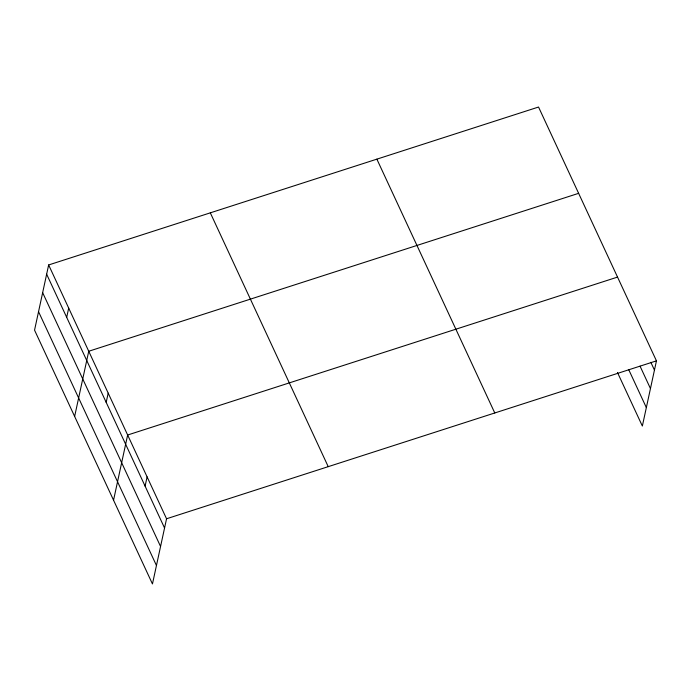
<?xml version="1.0" encoding="UTF-8"?>
<svg xmlns="http://www.w3.org/2000/svg" width="691" height="691" viewBox="0 0 691 691"><rect width="100%" height="100%" fill="white"/><g stroke="black" fill="none" stroke-linecap="round" stroke-linejoin="round"><path stroke-width="1.04" d="M48.646 264.955L34.55 330.143L152.461 583.964L166.557 518.768L48.646 264.955L538.539 107.036L656.45 360.857L642.354 426.045L617.469 372.484M66.69 317.342L68.694 308.1M74.637 416.44L88.733 351.253L578.626 193.333M106.189 402.369L108.193 393.127M113.549 500.206L127.645 435.01L617.538 277.091M145.101 486.136L147.097 476.885M166.557 518.768L656.45 360.857M650.836 362.309L654.455 370.1M640.056 366.161L650.456 388.558M628.698 369.599L646.344 407.586M376.871 159.155L494.782 412.968M210.314 212.845L328.225 466.658M46.642 274.197L164.553 528.01M42.652 292.664L160.562 546.477M38.541 311.684L156.451 565.497"/></g></svg>
